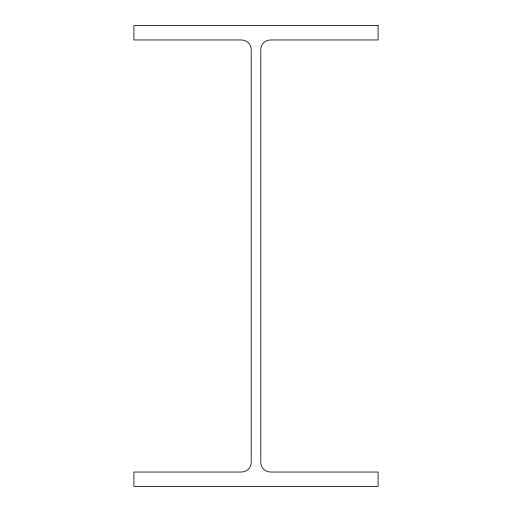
<?xml version="1.0" encoding="UTF-8"?>
<svg xmlns="http://www.w3.org/2000/svg" width="512" height="512" viewBox="0 0 512 512"><rect width="100%" height="100%" fill="white"/><g stroke="black" fill="none" stroke-linecap="round" stroke-linejoin="round"><path stroke-width="0.77" d="M378.093 25.6L133.907 25.6L133.907 39.962L241.638 39.962A9.574 9.574 0 0 1 251.213 49.542L251.213 462.458A9.574 9.574 0 0 1 241.638 472.038L133.907 472.038L133.907 486.4L378.093 486.4L378.093 472.038L270.362 472.038A9.574 9.574 0 0 1 260.787 462.458L260.787 49.542A9.574 9.574 0 0 1 270.362 39.962L378.093 39.962L378.093 25.6"/></g></svg>
